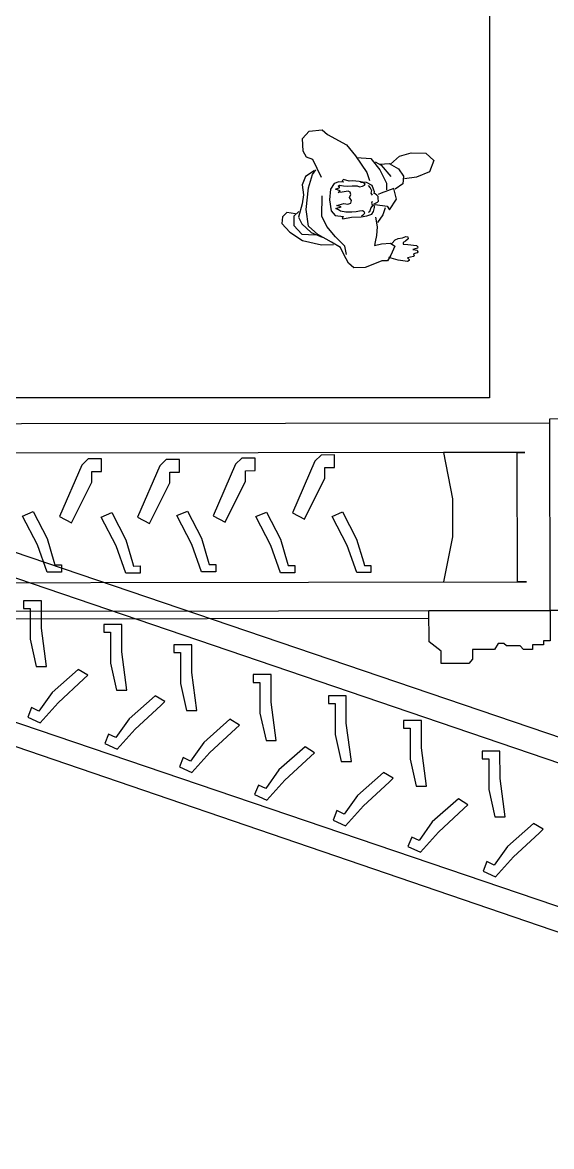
# Model space of a CAD drawing. Header units: millimetres. Extents: x 3191 to 879702, y -27549 to 222194.
# Drawn here: x 757891 to 761570, y -936 to 6880 of the extents above; entities that cross this region are included whole.
import ezdxf

# ---------------------------------------------------------------- set-up
doc = ezdxf.new("R2010")
doc.units = ezdxf.units.MM
doc.header["$MEASUREMENT"] = 0
doc.layers.add('Giant', color=31, linetype='Continuous')
doc.layers.add('Worker-Walkway', color=8, linetype='Continuous')

# ---------------------------------------------------------------- blocks, each defined once
blk = doc.blocks.new('R93')
at = {"color": 0, "linetype": 'ByBlock'}
for p, q in [((-386.1, 934.6), (-340.4, 986.4)), ((-340.4, 986.4), (-245.8, 995.6)), ((-245.8, 995.6), (-209.1, 962)), ((-383.1, 843.1), (-386.1, 934.6)), ((-209.1, 962), (-71.8, 888.9)), ((-71.8, 888.9), (-7.7, 809.6)), ((-358.7, 800.4), (-383.1, 843.1)), ((-7.7, 809.6), (74.7, 690.7)), ((242.5, 748.6), (306.6, 806.5)), ((306.6, 806.5), (392, 830.9)), ((392, 830.9), (495.8, 827.9)), ((495.8, 827.9), (553.7, 776)), ((-312.9, 782.1), (-358.7, 800.4)), ((-251.9, 654.1), (-312.9, 782.1)), ((-1.6, 797.4), (102.1, 791.3)), ((102.1, 791.3), (166.2, 709)), ((132.6, 766.9), (175.4, 742.5)), ((166.2, 748.6), (233.3, 754.7)), ((175.4, 742.5), (245.5, 660.2)), ((233.3, 754.7), (300.5, 715.1)), ((553.7, 776), (523.2, 693.7)), ((-364.8, 660.2), (-389.2, 602.3)), ((-303.7, 702.9), (-364.8, 660.2)), ((-343.4, 580.9), (-315.9, 675.4)), ((-315.9, 675.4), (-291.5, 709)), ((74.7, 690.7), (93, 632.7)), ((166.2, 709), (215, 614.5)), ((300.5, 715.1), (337.1, 663.2)), ((337.1, 663.2), (331, 608.4)), ((428.6, 657.1), (343.2, 644.9)), ((523.2, 693.7), (428.6, 657.1)), ((-389.2, 602.3), (-380, 529.1)), ((-361.7, 425.4), (-343.4, 580.9)), ((-187.1, 570.8), (-194.6, 493.1)), ((-160.9, 611.9), (-187.1, 570.8)), ((-128.1, 623.1), (-160.9, 611.9)), ((-150.6, 570.8), (-118.7, 582)), ((-116.9, 558.6), (-150.6, 570.8)), ((-132.8, 592.3), (-121.6, 598.8)), ((-118.7, 582), (-132.8, 592.3)), ((-92.5, 621.3), (-128.1, 623.1)), ((-121.6, 598.8), (-92.5, 594.2)), ((-93.5, 639), (-102.8, 630.6)), ((-102.8, 630.6), (-92.5, 621.3)), ((-53.2, 628.8), (-93.5, 639)), ((-92.5, 594.2), (-61.6, 593.2)), ((-61.6, 593.2), (-32.6, 595.1)), ((-28.9, 630.6), (-53.2, 628.8)), ((-32.6, 595.1), (3.9, 595.1)), ((17.9, 625), (-28.9, 630.6)), ((3.9, 595.1), (20.7, 588.5)), ((41.3, 621.3), (17.9, 625)), ((20.7, 588.5), (41.3, 591.4)), ((50.7, 615.7), (28.2, 619.4)), ((71.3, 618.5), (41.3, 621.3)), ((41.3, 591.4), (57.2, 598.8)), ((61, 607.3), (50.7, 615.7)), ((57.2, 598.8), (61, 607.3)), ((111.5, 596), (71.3, 618.5)), ((82.5, 597.9), (98.4, 580.1)), ((98.4, 580.1), (106.9, 560.5)), ((120.9, 569.8), (111.5, 596)), ((127.4, 552.1), (120.9, 569.8)), ((266.9, 574.8), (175.4, 541.3)), ((215, 614.5), (215, 565.7)), ((285.2, 498.6), (266.9, 574.8)), ((331, 608.4), (276.1, 571.8)), ((-380, 529.1), (-389.2, 465.1)), ((-248.8, 376.6), (-245.8, 523)), ((-194.6, 493.1), (-182.4, 415.5)), ((-132.8, 546.5), (-116.9, 558.6)), ((-103.8, 550.2), (-132.8, 546.5)), ((-60.7, 555.8), (-103.8, 550.2)), ((-45.7, 548.3), (-60.7, 555.8)), ((-49.5, 511.9), (-41, 533.4)), ((-37.3, 489.4), (-49.5, 511.9)), ((-41, 533.4), (-45.7, 548.3)), ((-41, 471.6), (-37.3, 489.4)), ((106.9, 560.5), (103.1, 542.7)), ((103.1, 542.7), (110.6, 527.8)), ((126.5, 539.9), (127.4, 552.1)), ((134, 537.1), (126.5, 539.9)), ((145.2, 528.7), (134, 537.1)), ((154.6, 518.4), (145.2, 528.7)), ((149, 477.2), (156.5, 485.7)), ((175.4, 541.3), (154, 532.1)), ((155.5, 503.4), (154.6, 518.4)), ((156.5, 485.7), (155.5, 503.4)), ((236.4, 422.4), (285.2, 498.6)), ((-499, 404.1), (-529.5, 373.6)), ((-438, 394.9), (-499, 404.1)), ((-413.6, 410.2), (-450.2, 376.6)), ((-389.2, 465.1), (-416.6, 370.5)), ((-343.4, 306.5), (-361.7, 425.4)), ((-182.4, 415.5), (-152.4, 382.8)), ((-147.8, 432.4), (-109.4, 443.6)), ((-129, 422.1), (-147.8, 432.4)), ((-142.1, 454.8), (-91.6, 467.9)), ((-109.4, 443.6), (-142.1, 454.8)), ((-115, 412.7), (-129, 422.1)), ((-75.7, 407.1), (-115, 412.7)), ((-91.6, 467.9), (-62.6, 463.2)), ((-34.5, 405.2), (-75.7, 407.1)), ((-62.6, 463.2), (-41, 471.6)), ((-3.6, 408), (-34.5, 405.2)), ((19.8, 412.7), (-3.6, 408)), ((41.3, 414.6), (19.8, 412.7)), ((53.5, 409), (41.3, 414.6)), ((59.1, 399.6), (53.5, 409)), ((92.8, 409), (82.5, 404.3)), ((103.1, 436.1), (92.8, 409)), ((113.4, 454.8), (103.1, 436.1)), ((112.5, 481.9), (106.9, 470.7)), ((106.9, 470.7), (113.4, 454.8)), ((108.7, 391.2), (120.9, 409.9)), ((120.9, 409.9), (128.4, 439.8)), ((125.6, 465.1), (135.9, 469.8)), ((128.4, 439.8), (125.6, 465.1)), ((132.6, 462), (218.1, 449.8)), ((135.9, 469.8), (149, 477.2)), ((205.9, 437.6), (187.6, 385.8)), ((218.1, 449.8), (236.4, 422.4)), ((-529.5, 373.6), (-535.6, 324.8)), ((-535.6, 324.8), (-477.7, 263.8)), ((-450.2, 376.6), (-450.2, 309.6)), ((-416.6, 370.5), (-392.2, 321.8)), ((-212.2, 303.5), (-248.8, 376.6)), ((-152.4, 382.8), (-92.5, 375.3)), ((-92.5, 375.3), (-102.8, 365.9)), ((-102.8, 365.9), (-97.2, 357.5)), ((-97.2, 357.5), (-35.4, 370.6)), ((-35.4, 370.6), (32, 373.4)), ((32, 373.4), (74.1, 380.9)), ((34.8, 379), (50.7, 389.3)), ((50.7, 389.3), (59.1, 399.6)), ((74.1, 380.9), (108.7, 391.2)), ((135.7, 370.5), (147.9, 300.4)), ((187.6, 385.8), (150.9, 330.9)), ((-477.7, 263.8), (-386.1, 202.9)), ((-450.2, 309.6), (-392.2, 248.6)), ((-392.2, 321.8), (-325.1, 260.8)), ((-392.2, 248.6), (-297.6, 242.5)), ((-276.3, 245.5), (-343.4, 306.5)), ((-325.1, 260.8), (-245.8, 227.2)), ((-178.6, 190.7), (-276.3, 245.5)), ((-151.2, 230.3), (-212.2, 303.5)), ((147.9, 300.4), (141.8, 239.4)), ((-386.1, 202.9), (-251.9, 172.4)), ((-251.9, 172.4), (-166.4, 175.4)), ((-114.5, 154.1), (-178.6, 190.7)), ((-84, 163.2), (-151.2, 230.3)), ((-71.8, 102.2), (-84, 163.2)), ((132.6, 193.7), (129.6, 166.3)), ((129.6, 166.3), (178.4, 178.5)), ((141.8, 239.4), (132.6, 193.7)), ((178.4, 178.5), (242.5, 184.6)), ((242.5, 184.6), (273, 163.2)), ((273, 163.2), (245.5, 99.2)), ((252.6, 182), (277.6, 208.5)), ((277.6, 208.5), (298.5, 216.6)), ((298.5, 216.6), (328.3, 223)), ((328.3, 223), (352.5, 232.7)), ((349.3, 198.9), (333.2, 188.4)), ((333.2, 188.4), (334, 177.1)), ((334, 177.1), (367, 174.7)), ((370.2, 214.2), (349.3, 198.9)), ((352.5, 232.7), (367.8, 228.7)), ((367, 174.7), (428.3, 166.7)), ((367.8, 228.7), (370.2, 214.2)), ((428.3, 166.7), (439.5, 157)), ((-90.1, 102.2), (-114.5, 154.1)), ((-56.6, 41.3), (-90.1, 102.2)), ((245.5, 99.2), (221.1, 56.5)), ((297.7, 61.2), (231.7, 82.1)), ((407.3, 87.8), (363.8, 78.9)), ((435.5, 147.3), (402.5, 138.5)), ((402.5, 138.5), (434.7, 132.9)), ((413, 94.2), (407.3, 87.8)), ((433.9, 115.1), (408.1, 107.1)), ((408.1, 107.1), (413, 94.2)), ((439.5, 120.8), (433.9, 115.1)), ((434.7, 132.9), (439.5, 120.8)), ((439.5, 157), (435.5, 147.3)), ((-19.9, 7.7), (-56.6, 41.3)), ((62.4, 10.8), (-19.9, 7.7)), ((129.6, 35.2), (62.4, 10.8)), ((181.5, 56.5), (129.6, 35.2)), ((221.1, 56.5), (181.5, 56.5)), ((364.6, 53.1), (297.7, 61.2)), ((363.8, 78.9), (376.7, 67.6)), ((376.7, 58.8), (364.6, 53.1)), ((376.7, 67.6), (376.7, 58.8))]:
    blk.add_line(p, q, dxfattribs=at)

msp = doc.modelspace()

# ---------------------------------------------------------------- linework, layer by layer
at = {"layer": 'Giant'}
for points in [[(744627.6371, 4176.02808), (744629.80508, 2668.4841), (744860.37755, 2668.81568), (744860.31101, 2715.08284), (753133.47456, 2726.98036), (753591.30916, 2727.63876), (754098.46998, 2728.3681), (754101.7595, 440.93643), (755897.15387, 443.51836), (755893.78857, 2783.64876), (761559.89384, 2791.7971), (761558.02026, 4094.62168), (756043.81438, 4086.69178), (756043.34702, 4411.67466), (753959.08557, 4408.67731), (753959.40567, 4186.08752), (744898.07919, 4173.05656), (744898.00775, 4222.72867), (744628.5096, 4222.34111), (744627.6371, 4176.02808)], [(761558.02026, 4094.62168), (761557.97658, 4124.99911), (765052.64846, 4130.02475), (765052.23593, 4416.88562), (766293.65536, 4418.67088), (766293.93347, 4225.27903), (766247.16631, 4225.21178), (766252.40916, 579.49724), (766160.79998, 579.3655), (766130.18532, 579.32147), (766130.25253, 532.58696), (765067.77856, 531.05904), (765064.52779, 2791.54047), (761559.89384, 2791.7971)], [(755268.89145, 2723.66922), (755737.68569, 3910.59619), (765939.22852, 442.09221), (765970.84966, 525.88165), (766211.02251, 445.93253), (765758.55524, -936.12633), (765542.70957, -875.59273), (765572.86191, -798.94912), (755268.89145, 2723.66922)], [(755329.88774, 3905.75912), (755331.2159, 2982.1962), (761396.18031, 2990.91814), (761333.09629, 2990.82742), (761331.80227, 3890.64475), (761384.13361, 3890.72001), (755819.68129, 3882.71785)], [(758231.9937, 3399.65746), (758372.35737, 3683.13779), (758372.25086, 3757.20086), (758439.84257, 3757.29807), (758439.71609, 3845.24796), (758347.12085, 3845.1148), (758303.65615, 3801.5446), (758147.64559, 3443.97855), (758231.9937, 3399.65746)], [(758774.89395, 3395.787), (758915.25762, 3679.26732), (758915.15112, 3753.33039), (758982.74282, 3753.4276), (758982.61634, 3841.37749), (758890.02111, 3841.24433), (758846.5564, 3797.67413), (758690.54584, 3440.10808), (758774.89395, 3395.787)], [(759301.03468, 3405.84604), (759441.39836, 3689.32637), (759441.29185, 3763.38944), (759508.88355, 3763.48664), (759508.75707, 3851.43654), (759416.16184, 3851.30338), (759372.69713, 3807.73318), (759216.68657, 3450.16713), (759301.03468, 3405.84604)], [(759853.24323, 3426.84732), (759993.6069, 3710.32765), (759993.50039, 3784.39072), (760061.0921, 3784.48792), (760060.96562, 3872.43781), (759968.37038, 3872.30466), (759924.90568, 3828.73446), (759768.89511, 3471.1684), (759853.24323, 3426.84732)], [(761384.13361, 3890.72001), (760819.05381, 3889.90738), (760880.62934, 3567.61617), (760881.00781, 3304.43412), (760822.70896, 3013.43849), (760818.0306, 2990.08671)], [(765428.62527, -560.58751), (765731.42737, 328.8069), (755856.74859, 3692.60582), (755525.58894, 2800.90066), (765428.62527, -560.58751)], [(757891.10071, 3447.99377), (757964.42185, 3480.10129), (758061.9614, 3290.89964), (758109.35622, 3132.04788), (758116.55782, 3107.91053), (758161.79272, 3107.97558), (758161.86431, 3058.1937), (758062.85972, 3058.05132), (757995.62984, 3247.14078), (757891.10071, 3447.99377)], [(758438.232, 3440.59091), (758511.55314, 3472.69843), (758609.09269, 3283.49678), (758656.48751, 3124.64502), (758663.68911, 3100.50767), (758708.924, 3100.57272), (758708.9956, 3050.79084), (758609.991, 3050.64846), (758542.76113, 3239.73791), (758438.232, 3440.59091)], [(758964.20826, 3450.73873), (759037.5294, 3482.84625), (759135.06895, 3293.64461), (759182.46377, 3134.79285), (759189.66537, 3110.6555), (759234.90027, 3110.72055), (759234.97186, 3060.93867), (759135.96727, 3060.79629), (759068.73739, 3249.88574), (758964.20826, 3450.73873)], [(759514.27337, 3443.94097), (759587.59452, 3476.04848), (759685.13406, 3286.84684), (759732.52889, 3127.99508), (759739.73048, 3103.85773), (759784.96538, 3103.92278), (759785.03697, 3054.1409), (759686.03238, 3053.99852), (759618.8025, 3243.08797), (759514.27337, 3443.94097)], [(760043.71382, 3445.05842), (760117.03496, 3477.16594), (760214.57451, 3287.96429), (760261.96933, 3129.11254), (760269.17093, 3104.97518), (760314.40583, 3105.04023), (760314.47742, 3055.25835), (760215.47283, 3055.11598), (760148.24295, 3244.20543), (760043.71382, 3445.05842)], [(754262.00072, 2819.60223), (754545.77319, 2820.01032), (754545.90322, 2729.59017), (760718.20673, 2738.46647)], [(757987.10232, 2401.81077), (758058.0513, 2401.9128), (758022.92162, 2668.18277), (758022.64687, 2859.23789), (757898.12224, 2859.05882), (757898.19924, 2805.51442), (757944.52034, 2805.58103), (757944.82841, 2591.35895), (757987.10232, 2401.81077)], [(760718.44286, 2574.27256), (760718.13178, 2790.58657), (761559.89384, 2791.7971), (761560.19662, 2581.24701), (761514.7442, 2581.18164), (761514.78615, 2552.00596), (761437.28695, 2551.89451), (761437.33377, 2519.33613), (761374.43756, 2519.24568), (761353.0594, 2545.03024), (761256.47299, 2544.89135), (761238.49011, 2560.57721), (761200.29223, 2560.52228), (761173.39819, 2520.0693), (761019.55017, 2519.84805), (761019.64541, 2453.61858), (760994.96883, 2422.13738), (760801.79602, 2421.85958), (760801.67008, 2509.43115), (760718.44286, 2574.27256)], [(758545.33085, 2236.4609), (758616.27983, 2236.56293), (758581.15015, 2502.8329), (758580.8754, 2693.88802), (758456.35077, 2693.70895), (758456.42777, 2640.16455), (758502.74887, 2640.23116), (758503.05694, 2426.00908), (758545.33085, 2236.4609)], [(759032.29452, 2094.75418), (759103.2435, 2094.85621), (759068.11382, 2361.12617), (759067.83907, 2552.1813), (758943.31444, 2552.00222), (758943.39144, 2498.45783), (758989.71254, 2498.52444), (758990.02061, 2284.30235), (759032.29452, 2094.75418)], [(758278.65151, 2381.95613), (758096.53253, 2221.261), (758004.80479, 2091.34041), (757953.70559, 2116.05852), (757927.52865, 2050.39214), (758013.65379, 2011.1254), (758138.94174, 2149.86255), (758316.68763, 2314.91328), (758344.89819, 2341.10896), (758278.65151, 2381.95613)], [(759584.66647, 1887.84659), (759655.61546, 1887.94862), (759620.48578, 2154.21859), (759620.21102, 2345.27372), (759495.6864, 2345.09464), (759495.7634, 2291.55024), (759542.08449, 2291.61686), (759542.39256, 2077.39477), (759584.66647, 1887.84659)], [(758814.01586, 2198.23561), (758631.89688, 2037.54048), (758540.16914, 1907.61989), (758489.06994, 1932.338), (758462.893, 1866.67162), (758549.01814, 1827.40488), (758674.30609, 1966.14203), (758852.05198, 2131.19276), (758880.26254, 2157.38844), (758814.01586, 2198.23561)], [(760107.25404, 1740.24913), (760178.20303, 1740.35116), (760143.07335, 2006.62113), (760142.79859, 2197.67625), (760018.27397, 2197.49717), (760018.35097, 2143.95278), (760064.67206, 2144.01939), (760064.98013, 1929.79731), (760107.25404, 1740.24913)], [(759333.66818, 2034.69964), (759151.5492, 1874.00452), (759059.82146, 1744.08393), (759008.72226, 1768.80204), (758982.54532, 1703.13565), (759068.67046, 1663.86891), (759193.95841, 1802.60607), (759371.7043, 1967.6568), (759399.91486, 1993.85248), (759333.66818, 2034.69964)], [(760629.87573, 1568.92833), (760700.82472, 1569.03037), (760665.69503, 1835.30033), (760665.42028, 2026.35546), (760540.89566, 2026.17638), (760540.97266, 1972.63199), (760587.29375, 1972.6986), (760587.60182, 1758.47651), (760629.87573, 1568.92833)], [(759856.29526, 1843.30523), (759674.17628, 1682.61011), (759582.44854, 1552.68952), (759531.34934, 1577.40763), (759505.1724, 1511.74124), (759591.29754, 1472.4745), (759716.58549, 1611.21166), (759894.33138, 1776.26239), (759922.54194, 1802.45807), (759856.29526, 1843.30523)], [(761176.31639, 1356.09251), (761247.26538, 1356.19454), (761212.1357, 1622.46451), (761211.86094, 1813.51963), (761087.33632, 1813.34055), (761087.41332, 1759.79616), (761133.73441, 1759.86277), (761134.04248, 1545.64068), (761176.31639, 1356.09251)], [(760402.38082, 1665.16377), (760220.26184, 1504.46865), (760128.5341, 1374.54806), (760077.4349, 1399.26617), (760051.25796, 1333.59979), (760137.3831, 1294.33304), (760262.67105, 1433.0702), (760440.41694, 1598.12093), (760468.6275, 1624.31661), (760402.38082, 1665.16377)], [(760922.95383, 1481.77806), (760740.83485, 1321.08293), (760649.10711, 1191.16234), (760598.00791, 1215.88045), (760571.83098, 1150.21407), (760657.95612, 1110.94733), (760783.24406, 1249.68448), (760960.98995, 1414.73522), (760989.20052, 1440.93089), (760922.95383, 1481.77806)], [(761445.55137, 1310.92458), (761263.43239, 1150.22945), (761171.70465, 1020.30886), (761120.60545, 1045.02697), (761094.42851, 979.36059), (761180.55365, 940.09385), (761305.8416, 1078.831), (761483.58749, 1243.88173), (761511.79806, 1270.07741), (761445.55137, 1310.92458)]]:
    msp.add_lwpolyline(points, dxfattribs=at)
at = {"layer": 'Worker-Walkway'}
msp.add_lwpolyline([(761138.18255, 17374.68863), (761138.18255, 4269.68827), (756498.68255, 4269.68827)], dxfattribs=at)

# ---------------------------------------------------------------- block references
at = {"layer": 'Worker-Walkway', "xscale": 0.971056729180354, "yscale": 0.971056729180354, "zscale": 0.971056729180354}
msp.add_blockref('R93', (760214.41167, 5166.75332), dxfattribs=at)

doc.saveas('drawing.dxf')
